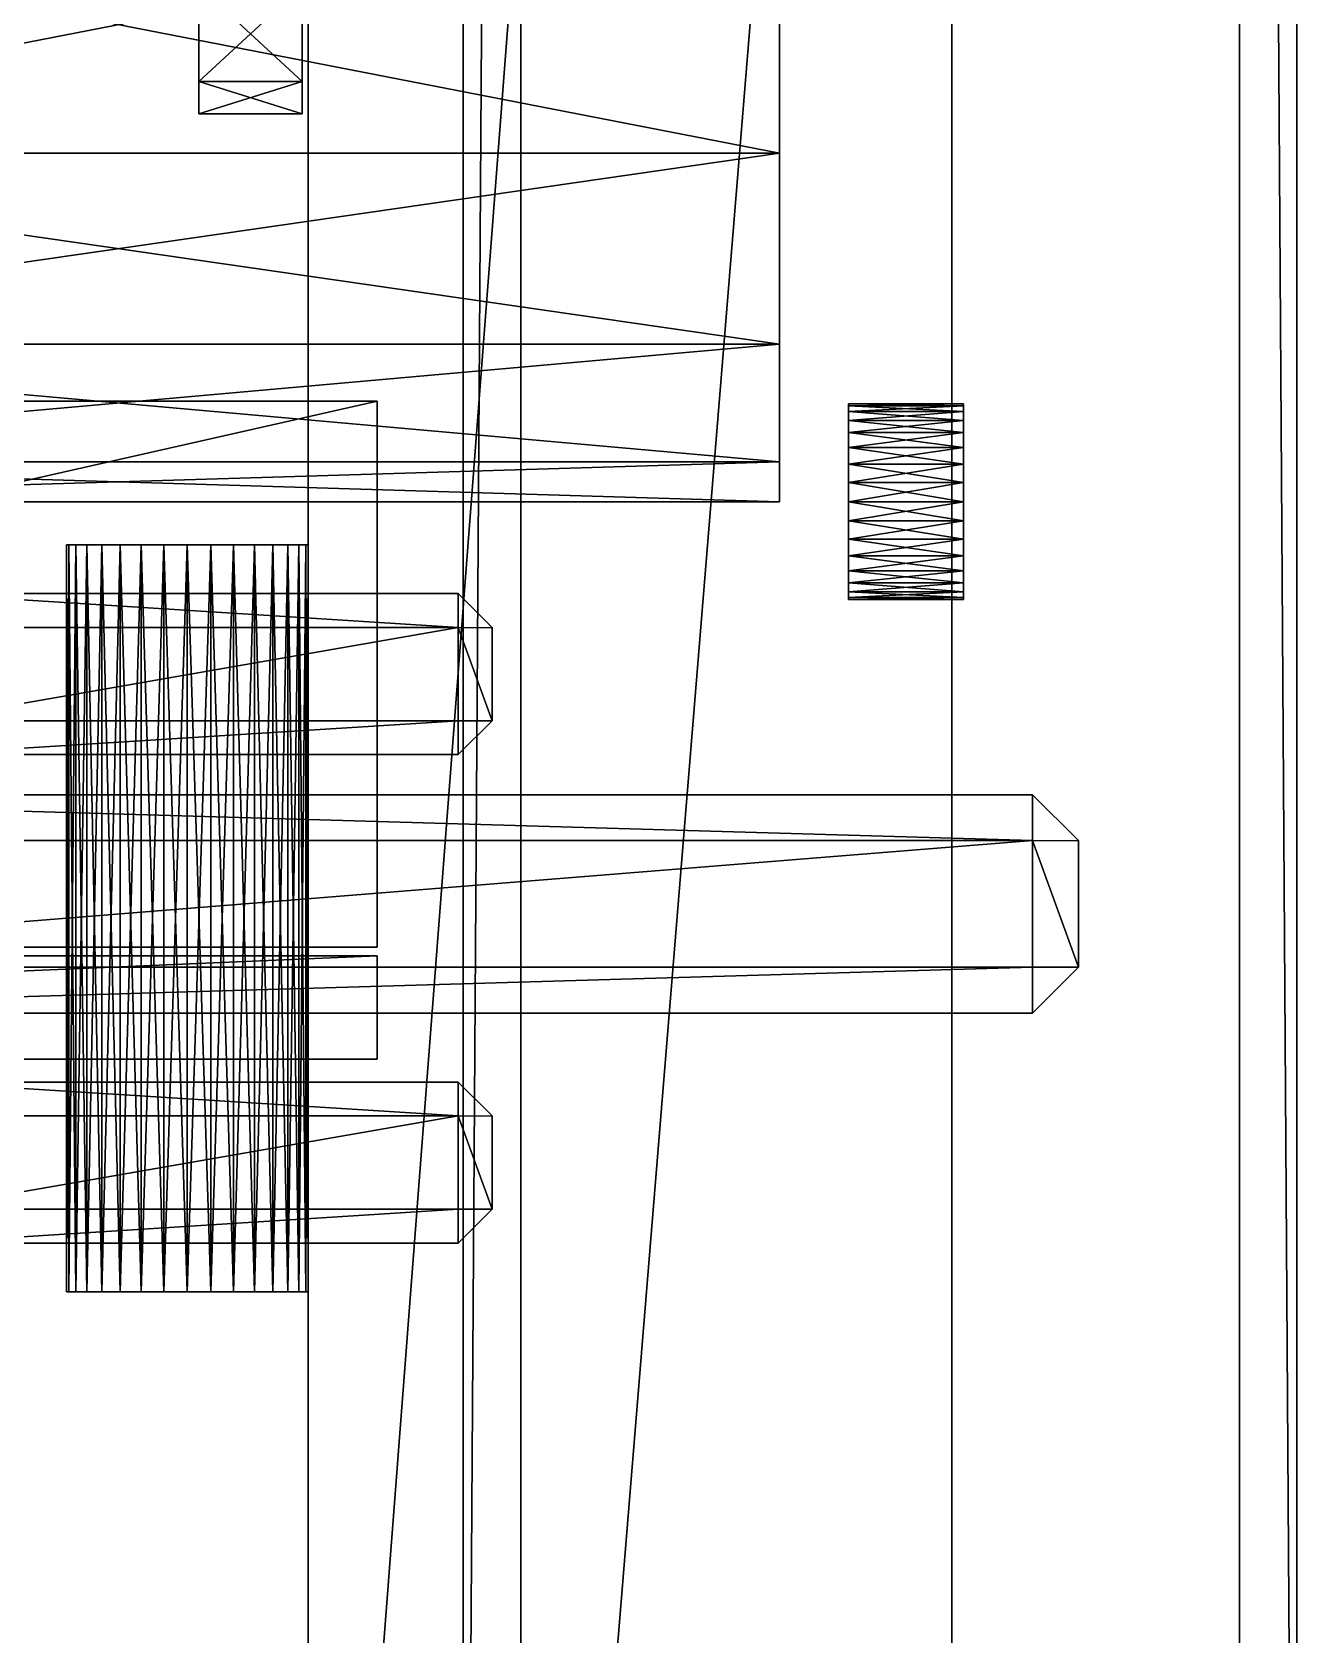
# Model space of a CAD drawing. Header units: millimetres. Extents: x -18 to 4450, y -985 to 970.
# Drawn here: x 3590 to 3810, y -557.2 to -278.3 of the extents above; entities that cross this region are included whole.
import ezdxf

# ---------------------------------------------------------------- set-up
doc = ezdxf.new("R2010")
doc.units = ezdxf.units.MM
for name, color, linetype in [('body__rear_bumper_face_bolt_2', 9, 'CONTINUOUS'), ('body__rear_spare_sidewall_highlight_ring', 8, 'CONTINUOUS'), ('body__rear_spare_tire', 250, 'CONTINUOUS'), ('chassis__left_rear_bumper_stay_inner_plate', 251, 'CONTINUOUS'), ('chassis__left_rear_frame_horn_side_web', 251, 'CONTINUOUS'), ('chassis__left_rear_frame_horn_top_plate', 251, 'CONTINUOUS'), ('chassis__left_rear_shackle_spring_hanger_inner_plate', 251, 'CONTINUOUS'), ('chassis__left_rear_shackle_spring_hanger_outer_plate', 251, 'CONTINUOUS'), ('chassis__left_rear_shackle_spring_pin', 9, 'CONTINUOUS'), ('chassis__rear_bumper', 250, 'CONTINUOUS'), ('chassis__rear_bumper_swept_main_face', 250, 'CONTINUOUS')]:
    doc.layers.add(name, color=color, linetype=linetype)

msp = doc.modelspace()

# ---------------------------------------------------------------- linework, layer by layer
at = {"layer": 'body__rear_bumper_face_bolt_2'}
for points in [[(3732.000113, -342.999995, 558.000028), (3752.000093, -342.999995, 558.000028), (3752.000093, -343.326658, 561.31655)], [(3732.000113, -342.999995, 558.000028), (3752.000093, -343.326658, 561.31655), (3732.000113, -343.326658, 561.31655)], [(3732.000113, -360.000014, 558.000028), (3732.000113, -343.326658, 561.31655), (3732.000113, -342.999995, 558.000028)], [(3732.000113, -343.326658, 554.683447), (3752.000093, -343.326658, 554.683447), (3752.000093, -342.999995, 558.000028)], [(3732.000113, -343.326658, 554.683447), (3752.000093, -342.999995, 558.000028), (3732.000113, -342.999995, 558.000028)], [(3732.000113, -360.000014, 558.000028), (3732.000113, -342.999995, 558.000028), (3732.000113, -343.326658, 554.683447)], [(3752.000093, -360.000014, 558.000028), (3752.000093, -342.999995, 558.000028), (3752.000093, -343.326658, 561.31655)], [(3752.000093, -360.000014, 558.000028), (3752.000093, -343.326658, 554.683447), (3752.000093, -342.999995, 558.000028)], [(3732.000113, -343.326658, 561.31655), (3752.000093, -343.326658, 561.31655), (3752.000093, -344.294041, 564.505637)], [(3732.000113, -343.326658, 561.31655), (3752.000093, -344.294041, 564.505637), (3732.000113, -344.294041, 564.505637)], [(3732.000113, -360.000014, 558.000028), (3732.000113, -344.294041, 564.505637), (3732.000113, -343.326658, 561.31655)], [(3732.000113, -344.294041, 551.49436), (3752.000093, -344.294041, 551.49436), (3752.000093, -343.326658, 554.683447)], [(3732.000113, -344.294041, 551.49436), (3752.000093, -343.326658, 554.683447), (3732.000113, -343.326658, 554.683447)], [(3732.000113, -360.000014, 558.000028), (3732.000113, -343.326658, 554.683447), (3732.000113, -344.294041, 551.49436)], [(3732.000113, -344.294041, 564.505637), (3752.000093, -344.294041, 564.505637), (3752.000093, -345.865011, 567.444682)], [(3732.000113, -344.294041, 564.505637), (3752.000093, -345.865011, 567.444682), (3732.000113, -345.865011, 567.444682)], [(3732.000113, -360.000014, 558.000028), (3732.000113, -345.865011, 567.444682), (3732.000113, -344.294041, 564.505637)], [(3732.000113, -345.865011, 548.555315), (3752.000093, -345.865011, 548.555315), (3752.000093, -344.294041, 551.49436)], [(3732.000113, -345.865011, 548.555315), (3752.000093, -344.294041, 551.49436), (3732.000113, -344.294041, 551.49436)], [(3732.000113, -360.000014, 558.000028), (3732.000113, -344.294041, 551.49436), (3732.000113, -345.865011, 548.555315)], [(3752.000093, -360.000014, 558.000028), (3752.000093, -343.326658, 561.31655), (3752.000093, -344.294041, 564.505637)], [(3752.000093, -360.000014, 558.000028), (3752.000093, -344.294041, 551.49436), (3752.000093, -343.326658, 554.683447)], [(3752.000093, -360.000014, 558.000028), (3752.000093, -344.294041, 564.505637), (3752.000093, -345.865011, 567.444682)], [(3752.000093, -360.000014, 558.000028), (3752.000093, -345.865011, 548.555315), (3752.000093, -344.294041, 551.49436)], [(3732.000113, -345.865011, 567.444682), (3752.000093, -345.865011, 567.444682), (3752.000093, -347.979188, 570.020795)], [(3732.000113, -345.865011, 567.444682), (3752.000093, -347.979188, 570.020795), (3732.000113, -347.979188, 570.020795)], [(3732.000113, -360.000014, 558.000028), (3732.000113, -347.979188, 570.020795), (3732.000113, -345.865011, 567.444682)], [(3732.000113, -347.979188, 545.979202), (3752.000093, -347.979188, 545.979202), (3752.000093, -345.865011, 548.555315)], [(3732.000113, -347.979188, 545.979202), (3752.000093, -345.865011, 548.555315), (3732.000113, -345.865011, 548.555315)], [(3732.000113, -360.000014, 558.000028), (3732.000113, -345.865011, 548.555315), (3732.000113, -347.979188, 545.979202)], [(3732.000113, -347.979188, 570.020795), (3752.000093, -347.979188, 570.020795), (3752.000093, -350.555301, 572.134972)], [(3732.000113, -347.979188, 570.020795), (3752.000093, -350.555301, 572.134972), (3732.000113, -350.555301, 572.134972)], [(3732.000113, -360.000014, 558.000028), (3732.000113, -350.555301, 572.134972), (3732.000113, -347.979188, 570.020795)], [(3732.000113, -350.555301, 543.865025), (3752.000093, -350.555301, 543.865025), (3752.000093, -347.979188, 545.979202)], [(3732.000113, -350.555301, 543.865025), (3752.000093, -347.979188, 545.979202), (3732.000113, -347.979188, 545.979202)], [(3732.000113, -360.000014, 558.000028), (3732.000113, -347.979188, 545.979202), (3732.000113, -350.555301, 543.865025)], [(3752.000093, -360.000014, 558.000028), (3752.000093, -345.865011, 567.444682), (3752.000093, -347.979188, 570.020795)], [(3752.000093, -360.000014, 558.000028), (3752.000093, -347.979188, 545.979202), (3752.000093, -345.865011, 548.555315)], [(3752.000093, -360.000014, 558.000028), (3752.000093, -347.979188, 570.020795), (3752.000093, -350.555301, 572.134972)], [(3752.000093, -360.000014, 558.000028), (3752.000093, -350.555301, 543.865025), (3752.000093, -347.979188, 545.979202)], [(3732.000113, -350.555301, 572.134972), (3752.000093, -350.555301, 572.134972), (3752.000093, -353.494376, 573.705971)], [(3732.000113, -350.555301, 572.134972), (3752.000093, -353.494376, 573.705971), (3732.000113, -353.494376, 573.705971)], [(3732.000113, -360.000014, 558.000028), (3732.000113, -353.494376, 573.705971), (3732.000113, -350.555301, 572.134972)], [(3732.000113, -353.494376, 542.294025), (3752.000093, -353.494376, 542.294025), (3752.000093, -350.555301, 543.865025)], [(3732.000113, -353.494376, 542.294025), (3752.000093, -350.555301, 543.865025), (3732.000113, -350.555301, 543.865025)], [(3732.000113, -360.000014, 558.000028), (3732.000113, -350.555301, 543.865025), (3732.000113, -353.494376, 542.294025)], [(3752.000093, -360.000014, 558.000028), (3752.000093, -350.555301, 572.134972), (3752.000093, -353.494376, 573.705971)], [(3752.000093, -360.000014, 558.000028), (3752.000093, -353.494376, 542.294025), (3752.000093, -350.555301, 543.865025)], [(3732.000113, -353.494376, 573.705971), (3752.000093, -353.494376, 573.705971), (3752.000093, -356.683463, 574.673355)], [(3732.000113, -353.494376, 573.705971), (3752.000093, -356.683463, 574.673355), (3732.000113, -356.683463, 574.673355)], [(3732.000113, -360.000014, 558.000028), (3732.000113, -356.683463, 574.673355), (3732.000113, -353.494376, 573.705971)], [(3732.000113, -356.683463, 541.326642), (3752.000093, -356.683463, 541.326642), (3752.000093, -353.494376, 542.294025)], [(3732.000113, -356.683463, 541.326642), (3752.000093, -353.494376, 542.294025), (3732.000113, -353.494376, 542.294025)], [(3732.000113, -360.000014, 558.000028), (3732.000113, -353.494376, 542.294025), (3732.000113, -356.683463, 541.326642)], [(3752.000093, -360.000014, 558.000028), (3752.000093, -353.494376, 573.705971), (3752.000093, -356.683463, 574.673355)], [(3752.000093, -360.000014, 558.000028), (3752.000093, -356.683463, 541.326642), (3752.000093, -353.494376, 542.294025)], [(3732.000113, -356.683463, 574.673355), (3752.000093, -356.683463, 574.673355), (3752.000093, -360.000014, 574.999988)], [(3732.000113, -356.683463, 574.673355), (3752.000093, -360.000014, 574.999988), (3732.000113, -360.000014, 574.999988)], [(3732.000113, -360.000014, 558.000028), (3732.000113, -360.000014, 574.999988), (3732.000113, -356.683463, 574.673355)], [(3732.000113, -360.000014, 541.000009), (3752.000093, -360.000014, 541.000009), (3752.000093, -356.683463, 541.326642)], [(3732.000113, -360.000014, 541.000009), (3752.000093, -356.683463, 541.326642), (3732.000113, -356.683463, 541.326642)], [(3732.000113, -360.000014, 558.000028), (3732.000113, -356.683463, 541.326642), (3732.000113, -360.000014, 541.000009)], [(3752.000093, -360.000014, 558.000028), (3752.000093, -356.683463, 574.673355), (3752.000093, -360.000014, 574.999988)], [(3752.000093, -360.000014, 558.000028), (3752.000093, -360.000014, 541.000009), (3752.000093, -356.683463, 541.326642)], [(3732.000113, -360.000014, 574.999988), (3752.000093, -360.000014, 574.999988), (3752.000093, -363.316536, 574.673355)], [(3732.000113, -360.000014, 574.999988), (3752.000093, -363.316536, 574.673355), (3732.000113, -363.316536, 574.673355)], [(3732.000113, -360.000014, 558.000028), (3732.000113, -363.316536, 574.673355), (3732.000113, -360.000014, 574.999988)], [(3732.000113, -360.000014, 558.000028), (3732.000113, -366.505623, 573.705971), (3732.000113, -363.316536, 574.673355)], [(3732.000113, -360.000014, 558.000028), (3732.000113, -369.444698, 572.134972), (3732.000113, -366.505623, 573.705971)], [(3732.000113, -360.000014, 558.000028), (3732.000113, -372.020811, 570.020795), (3732.000113, -369.444698, 572.134972)], [(3732.000113, -360.000014, 558.000028), (3732.000113, -374.134988, 567.444682), (3732.000113, -372.020811, 570.020795)], [(3732.000113, -360.000014, 558.000028), (3732.000113, -375.705957, 564.505637), (3732.000113, -374.134988, 567.444682)], [(3732.000113, -360.000014, 558.000028), (3732.000113, -376.673341, 561.31655), (3732.000113, -375.705957, 564.505637)], [(3732.000113, -360.000014, 558.000028), (3732.000113, -377.000004, 558.000028), (3732.000113, -376.673341, 561.31655)], [(3732.000113, -360.000014, 558.000028), (3732.000113, -376.673341, 554.683447), (3732.000113, -377.000004, 558.000028)], [(3732.000113, -360.000014, 558.000028), (3732.000113, -375.705957, 551.49436), (3732.000113, -376.673341, 554.683447)], [(3732.000113, -360.000014, 558.000028), (3732.000113, -374.134988, 548.555315), (3732.000113, -375.705957, 551.49436)], [(3732.000113, -360.000014, 558.000028), (3732.000113, -372.020811, 545.979202), (3732.000113, -374.134988, 548.555315)], [(3732.000113, -360.000014, 558.000028), (3732.000113, -369.444698, 543.865025), (3732.000113, -372.020811, 545.979202)], [(3732.000113, -360.000014, 558.000028), (3732.000113, -366.505623, 542.294025), (3732.000113, -369.444698, 543.865025)], [(3732.000113, -360.000014, 558.000028), (3732.000113, -363.316536, 541.326642), (3732.000113, -366.505623, 542.294025)], [(3732.000113, -363.316536, 541.326642), (3752.000093, -363.316536, 541.326642), (3752.000093, -360.000014, 541.000009)], [(3732.000113, -363.316536, 541.326642), (3752.000093, -360.000014, 541.000009), (3732.000113, -360.000014, 541.000009)], [(3732.000113, -360.000014, 558.000028), (3732.000113, -360.000014, 541.000009), (3732.000113, -363.316536, 541.326642)], [(3752.000093, -360.000014, 558.000028), (3752.000093, -360.000014, 574.999988), (3752.000093, -363.316536, 574.673355)], [(3752.000093, -360.000014, 558.000028), (3752.000093, -363.316536, 574.673355), (3752.000093, -366.505623, 573.705971)], [(3752.000093, -360.000014, 558.000028), (3752.000093, -366.505623, 573.705971), (3752.000093, -369.444698, 572.134972)], [(3752.000093, -360.000014, 558.000028), (3752.000093, -369.444698, 572.134972), (3752.000093, -372.020811, 570.020795)], [(3752.000093, -360.000014, 558.000028), (3752.000093, -372.020811, 570.020795), (3752.000093, -374.134988, 567.444682)], [(3752.000093, -360.000014, 558.000028), (3752.000093, -374.134988, 567.444682), (3752.000093, -375.705957, 564.505637)], [(3752.000093, -360.000014, 558.000028), (3752.000093, -375.705957, 564.505637), (3752.000093, -376.673341, 561.31655)], [(3752.000093, -360.000014, 558.000028), (3752.000093, -376.673341, 561.31655), (3752.000093, -377.000004, 558.000028)], [(3752.000093, -360.000014, 558.000028), (3752.000093, -377.000004, 558.000028), (3752.000093, -376.673341, 554.683447)], [(3752.000093, -360.000014, 558.000028), (3752.000093, -376.673341, 554.683447), (3752.000093, -375.705957, 551.49436)], [(3752.000093, -360.000014, 558.000028), (3752.000093, -375.705957, 551.49436), (3752.000093, -374.134988, 548.555315)], [(3752.000093, -360.000014, 558.000028), (3752.000093, -374.134988, 548.555315), (3752.000093, -372.020811, 545.979202)], [(3752.000093, -360.000014, 558.000028), (3752.000093, -372.020811, 545.979202), (3752.000093, -369.444698, 543.865025)], [(3752.000093, -360.000014, 558.000028), (3752.000093, -369.444698, 543.865025), (3752.000093, -366.505623, 542.294025)], [(3752.000093, -360.000014, 558.000028), (3752.000093, -366.505623, 542.294025), (3752.000093, -363.316536, 541.326642)], [(3752.000093, -360.000014, 558.000028), (3752.000093, -363.316536, 541.326642), (3752.000093, -360.000014, 541.000009)], [(3732.000113, -363.316536, 574.673355), (3752.000093, -363.316536, 574.673355), (3752.000093, -366.505623, 573.705971)], [(3732.000113, -363.316536, 574.673355), (3752.000093, -366.505623, 573.705971), (3732.000113, -366.505623, 573.705971)], [(3732.000113, -366.505623, 542.294025), (3752.000093, -366.505623, 542.294025), (3752.000093, -363.316536, 541.326642)], [(3732.000113, -366.505623, 542.294025), (3752.000093, -363.316536, 541.326642), (3732.000113, -363.316536, 541.326642)], [(3732.000113, -366.505623, 573.705971), (3752.000093, -366.505623, 573.705971), (3752.000093, -369.444698, 572.134972)], [(3732.000113, -366.505623, 573.705971), (3752.000093, -369.444698, 572.134972), (3732.000113, -369.444698, 572.134972)], [(3732.000113, -369.444698, 543.865025), (3752.000093, -369.444698, 543.865025), (3752.000093, -366.505623, 542.294025)], [(3732.000113, -369.444698, 543.865025), (3752.000093, -366.505623, 542.294025), (3732.000113, -366.505623, 542.294025)], [(3732.000113, -369.444698, 572.134972), (3752.000093, -369.444698, 572.134972), (3752.000093, -372.020811, 570.020795)], [(3732.000113, -369.444698, 572.134972), (3752.000093, -372.020811, 570.020795), (3732.000113, -372.020811, 570.020795)], [(3732.000113, -372.020811, 545.979202), (3752.000093, -372.020811, 545.979202), (3752.000093, -369.444698, 543.865025)], [(3732.000113, -372.020811, 545.979202), (3752.000093, -369.444698, 543.865025), (3732.000113, -369.444698, 543.865025)], [(3732.000113, -372.020811, 570.020795), (3752.000093, -372.020811, 570.020795), (3752.000093, -374.134988, 567.444682)], [(3732.000113, -372.020811, 570.020795), (3752.000093, -374.134988, 567.444682), (3732.000113, -374.134988, 567.444682)], [(3732.000113, -374.134988, 548.555315), (3752.000093, -374.134988, 548.555315), (3752.000093, -372.020811, 545.979202)], [(3732.000113, -374.134988, 548.555315), (3752.000093, -372.020811, 545.979202), (3732.000113, -372.020811, 545.979202)], [(3732.000113, -374.134988, 567.444682), (3752.000093, -374.134988, 567.444682), (3752.000093, -375.705957, 564.505637)], [(3732.000113, -374.134988, 567.444682), (3752.000093, -375.705957, 564.505637), (3732.000113, -375.705957, 564.505637)], [(3732.000113, -375.705957, 551.49436), (3752.000093, -375.705957, 551.49436), (3752.000093, -374.134988, 548.555315)], [(3732.000113, -375.705957, 551.49436), (3752.000093, -374.134988, 548.555315), (3732.000113, -374.134988, 548.555315)], [(3732.000113, -375.705957, 564.505637), (3752.000093, -375.705957, 564.505637), (3752.000093, -376.673341, 561.31655)], [(3732.000113, -375.705957, 564.505637), (3752.000093, -376.673341, 561.31655), (3732.000113, -376.673341, 561.31655)], [(3732.000113, -376.673341, 554.683447), (3752.000093, -376.673341, 554.683447), (3752.000093, -375.705957, 551.49436)], [(3732.000113, -376.673341, 554.683447), (3752.000093, -375.705957, 551.49436), (3732.000113, -375.705957, 551.49436)], [(3732.000113, -376.673341, 561.31655), (3752.000093, -376.673341, 561.31655), (3752.000093, -377.000004, 558.000028)], [(3732.000113, -376.673341, 561.31655), (3752.000093, -377.000004, 558.000028), (3732.000113, -377.000004, 558.000028)], [(3732.000113, -377.000004, 558.000028), (3752.000093, -377.000004, 558.000028), (3752.000093, -376.673341, 554.683447)], [(3732.000113, -377.000004, 558.000028), (3752.000093, -376.673341, 554.683447), (3732.000113, -376.673341, 554.683447)]]:
    msp.add_3dface(points, dxfattribs=at)
at = {"layer": 'body__rear_spare_sidewall_highlight_ring'}
for points in [[(3618.999958, 0, 1019.999981), (3618.999958, -286.879689, 1077.063918), (3618.999958, -270.234764, 1131.934881)], [(3618.999958, 0, 1019.999981), (3618.999958, -292.499989, 1019.999981), (3618.999958, -286.879689, 1077.063918)], [(3618.999958, 0, 1019.999981), (3618.999958, -286.879689, 962.936103), (3618.999958, -292.499989, 1019.999981)], [(3618.999958, 0, 1019.999981), (3618.999958, -270.234764, 908.065081), (3618.999958, -286.879689, 962.936103)], [(3637.000084, 0, 1019.999981), (3637.000084, -270.234764, 1131.934881), (3637.000084, -286.879689, 1077.063918)], [(3637.000084, 0, 1019.999981), (3637.000084, -286.879689, 1077.063918), (3637.000084, -292.499989, 1019.999981)], [(3637.000084, 0, 1019.999981), (3637.000084, -292.499989, 1019.999981), (3637.000084, -286.879689, 962.936103)], [(3637.000084, 0, 1019.999981), (3637.000084, -286.879689, 962.936103), (3637.000084, -270.234764, 908.065081)], [(3618.999958, -270.234764, 1131.934881), (3637.000084, -270.234764, 1131.934881), (3637.000084, -286.879689, 1077.063918)], [(3618.999958, -270.234764, 1131.934881), (3637.000084, -286.879689, 1077.063918), (3618.999958, -286.879689, 1077.063918)], [(3618.999958, -286.879689, 962.936103), (3637.000084, -286.879689, 962.936103), (3637.000084, -270.234764, 908.065081)], [(3618.999958, -286.879689, 962.936103), (3637.000084, -270.234764, 908.065081), (3618.999958, -270.234764, 908.065081)], [(3618.999958, -286.879689, 1077.063918), (3637.000084, -286.879689, 1077.063918), (3637.000084, -292.499989, 1019.999981)], [(3618.999958, -286.879689, 1077.063918), (3637.000084, -292.499989, 1019.999981), (3618.999958, -292.499989, 1019.999981)], [(3618.999958, -292.499989, 1019.999981), (3637.000084, -292.499989, 1019.999981), (3637.000084, -286.879689, 962.936103)], [(3618.999958, -292.499989, 1019.999981), (3637.000084, -286.879689, 962.936103), (3618.999958, -286.879689, 962.936103)]]:
    msp.add_3dface(points, dxfattribs=at)
at = {"layer": 'body__rear_spare_tire'}
for points in [[(3720.000029, 0, 1019.999981), (3720.000029, -254.558444, 1274.558425), (3720.000029, -299.329072, 1220.005274)], [(3720.000029, 0, 1019.999981), (3720.000029, -299.329072, 1220.005274), (3720.000029, -332.59663, 1157.765985)], [(3720.000029, 0, 1019.999981), (3720.000029, -332.59663, 1157.765985), (3720.000029, -353.082687, 1090.232491)], [(3720.000029, 0, 1019.999981), (3720.000029, -353.082687, 1090.232491), (3720.000029, -360.000014, 1019.999981)], [(3720.000029, 0, 1019.999981), (3720.000029, -360.000014, 1019.999981), (3720.000029, -353.082687, 949.76747)], [(3720.000029, 0, 1019.999981), (3720.000029, -353.082687, 949.76747), (3720.000029, -332.59663, 882.233977)], [(3720.000029, 0, 1019.999981), (3720.000029, -332.59663, 882.233977), (3720.000029, -299.329072, 819.994688)], [(3720.000029, 0, 1019.999981), (3720.000029, -299.329072, 819.994688), (3720.000029, -254.558444, 765.441537)], [(3490.00001, -254.558444, 1274.558425), (3720.000029, -254.558444, 1274.558425), (3720.000029, -299.329072, 1220.005274)], [(3490.00001, -254.558444, 1274.558425), (3720.000029, -299.329072, 1220.005274), (3490.00001, -299.329072, 1220.005274)], [(3490.00001, -299.329072, 819.994688), (3720.000029, -299.329072, 819.994688), (3720.000029, -254.558444, 765.441537)], [(3490.00001, -299.329072, 819.994688), (3720.000029, -254.558444, 765.441537), (3490.00001, -254.558444, 765.441537)], [(3490.00001, -299.329072, 1220.005274), (3720.000029, -299.329072, 1220.005274), (3720.000029, -332.59663, 1157.765985)], [(3490.00001, -299.329072, 1220.005274), (3720.000029, -332.59663, 1157.765985), (3490.00001, -332.59663, 1157.765985)], [(3490.00001, -332.59663, 882.233977), (3720.000029, -332.59663, 882.233977), (3720.000029, -299.329072, 819.994688)], [(3490.00001, -332.59663, 882.233977), (3720.000029, -299.329072, 819.994688), (3490.00001, -299.329072, 819.994688)], [(3490.00001, -332.59663, 1157.765985), (3720.000029, -332.59663, 1157.765985), (3720.000029, -353.082687, 1090.232491)], [(3490.00001, -332.59663, 1157.765985), (3720.000029, -353.082687, 1090.232491), (3490.00001, -353.082687, 1090.232491)], [(3490.00001, -353.082687, 949.76747), (3720.000029, -353.082687, 949.76747), (3720.000029, -332.59663, 882.233977)], [(3490.00001, -353.082687, 949.76747), (3720.000029, -332.59663, 882.233977), (3490.00001, -332.59663, 882.233977)], [(3490.00001, -353.082687, 1090.232491), (3720.000029, -353.082687, 1090.232491), (3720.000029, -360.000014, 1019.999981)], [(3490.00001, -353.082687, 1090.232491), (3720.000029, -360.000014, 1019.999981), (3490.00001, -360.000014, 1019.999981)], [(3490.00001, -360.000014, 1019.999981), (3720.000029, -360.000014, 1019.999981), (3720.000029, -353.082687, 949.76747)], [(3490.00001, -360.000014, 1019.999981), (3720.000029, -353.082687, 949.76747), (3490.00001, -353.082687, 949.76747)]]:
    msp.add_3dface(points, dxfattribs=at)
at = {"layer": 'chassis__left_rear_bumper_stay_inner_plate'}
for points in [[(3489.979982, -411.000013, 495.979995), (3489.979982, -411.000013, 552.020013), (3764.019966, -411.000013, 552.020013)], [(3489.979982, -411.000013, 495.979995), (3764.019966, -411.000013, 552.020013), (3764.019966, -411.000013, 495.979995)], [(3489.979982, -411.000013, 495.979995), (3489.979982, -418.980002, 488.000005), (3764.019966, -418.980002, 488.000005)], [(3489.979982, -411.000013, 495.979995), (3764.019966, -418.980002, 488.000005), (3764.019966, -411.000013, 495.979995)], [(3489.979982, -411.000013, 552.020013), (3489.979982, -418.980002, 560.000002), (3764.019966, -418.980002, 560.000002)], [(3489.979982, -411.000013, 552.020013), (3764.019966, -418.980002, 560.000002), (3764.019966, -411.000013, 552.020013)], [(3772.000074, -418.980002, 495.979995), (3764.019966, -411.000013, 495.979995), (3764.019966, -411.000013, 552.020013)], [(3772.000074, -418.980002, 495.979995), (3764.019966, -411.000013, 552.020013), (3772.000074, -418.980002, 552.020013)], [(3772.000074, -418.980002, 495.979995), (3764.019966, -411.000013, 495.979995), (3764.019966, -418.980002, 488.000005)], [(3772.000074, -418.980002, 552.020013), (3764.019966, -411.000013, 552.020013), (3764.019966, -418.980002, 560.000002)], [(3489.979982, -441.020012, 560.000002), (3764.019966, -441.020012, 560.000002), (3764.019966, -418.980002, 560.000002)], [(3489.979982, -441.020012, 560.000002), (3764.019966, -418.980002, 560.000002), (3489.979982, -418.980002, 560.000002)], [(3489.979982, -441.020012, 488.000005), (3489.979982, -418.980002, 488.000005), (3764.019966, -418.980002, 488.000005)], [(3489.979982, -441.020012, 488.000005), (3764.019966, -418.980002, 488.000005), (3764.019966, -441.020012, 488.000005)], [(3772.000074, -441.020012, 495.979995), (3764.019966, -441.020012, 488.000005), (3764.019966, -418.980002, 488.000005)], [(3772.000074, -441.020012, 495.979995), (3764.019966, -418.980002, 488.000005), (3772.000074, -418.980002, 495.979995)], [(3772.000074, -441.020012, 552.020013), (3764.019966, -441.020012, 560.000002), (3764.019966, -418.980002, 560.000002)], [(3772.000074, -441.020012, 552.020013), (3764.019966, -418.980002, 560.000002), (3772.000074, -418.980002, 552.020013)], [(3772.000074, -441.020012, 495.979995), (3772.000074, -418.980002, 495.979995), (3772.000074, -418.980002, 552.020013)], [(3772.000074, -441.020012, 495.979995), (3772.000074, -418.980002, 552.020013), (3772.000074, -441.020012, 552.020013)], [(3489.979982, -449.000001, 495.979995), (3489.979982, -441.020012, 488.000005), (3764.019966, -441.020012, 488.000005)], [(3489.979982, -449.000001, 495.979995), (3764.019966, -441.020012, 488.000005), (3764.019966, -449.000001, 495.979995)], [(3489.979982, -449.000001, 552.020013), (3489.979982, -441.020012, 560.000002), (3764.019966, -441.020012, 560.000002)], [(3489.979982, -449.000001, 552.020013), (3764.019966, -441.020012, 560.000002), (3764.019966, -449.000001, 552.020013)], [(3772.000074, -441.020012, 495.979995), (3764.019966, -449.000001, 495.979995), (3764.019966, -449.000001, 552.020013)], [(3772.000074, -441.020012, 495.979995), (3764.019966, -449.000001, 552.020013), (3772.000074, -441.020012, 552.020013)], [(3772.000074, -441.020012, 495.979995), (3764.019966, -449.000001, 495.979995), (3764.019966, -441.020012, 488.000005)], [(3772.000074, -441.020012, 552.020013), (3764.019966, -449.000001, 552.020013), (3764.019966, -441.020012, 560.000002)], [(3489.979982, -449.000001, 495.979995), (3764.019966, -449.000001, 495.979995), (3764.019966, -449.000001, 552.020013)], [(3489.979982, -449.000001, 495.979995), (3764.019966, -449.000001, 552.020013), (3489.979982, -449.000001, 552.020013)]]:
    msp.add_3dface(points, dxfattribs=at)
at = {"layer": 'chassis__left_rear_frame_horn_side_web'}
for points in [[(3230.000019, -439.00001, 439.999998), (3230.000019, -439.00001, 584.999979), (3650.000095, -439.00001, 584.999979)], [(3230.000019, -439.00001, 439.999998), (3650.000095, -439.00001, 584.999979), (3650.000095, -439.00001, 439.999998)], [(3230.000019, -456.999987, 584.999979), (3650.000095, -456.999987, 584.999979), (3650.000095, -439.00001, 584.999979)], [(3230.000019, -456.999987, 584.999979), (3650.000095, -439.00001, 584.999979), (3230.000019, -439.00001, 584.999979)], [(3230.000019, -456.999987, 439.999998), (3230.000019, -439.00001, 439.999998), (3650.000095, -439.00001, 439.999998)], [(3230.000019, -456.999987, 439.999998), (3650.000095, -439.00001, 439.999998), (3650.000095, -456.999987, 439.999998)], [(3650.000095, -456.999987, 439.999998), (3650.000095, -439.00001, 439.999998), (3650.000095, -439.00001, 584.999979)], [(3650.000095, -456.999987, 439.999998), (3650.000095, -439.00001, 584.999979), (3650.000095, -456.999987, 584.999979)], [(3230.000019, -456.999987, 439.999998), (3650.000095, -456.999987, 439.999998), (3650.000095, -456.999987, 584.999979)], [(3230.000019, -456.999987, 439.999998), (3650.000095, -456.999987, 584.999979), (3230.000019, -456.999987, 584.999979)]]:
    msp.add_3dface(points, dxfattribs=at)
at = {"layer": 'chassis__left_rear_frame_horn_top_plate'}
for points in [[(3230.000019, -342.500001, 555.000007), (3230.000019, -342.500001, 578.999996), (3650.000095, -342.500001, 578.999996)], [(3230.000019, -342.500001, 555.000007), (3650.000095, -342.500001, 578.999996), (3650.000095, -342.500001, 555.000007)], [(3230.000019, -437.5, 578.999996), (3650.000095, -437.5, 578.999996), (3650.000095, -342.500001, 578.999996)], [(3230.000019, -437.5, 578.999996), (3650.000095, -342.500001, 578.999996), (3230.000019, -342.500001, 578.999996)], [(3230.000019, -437.5, 555.000007), (3230.000019, -342.500001, 555.000007), (3650.000095, -342.500001, 555.000007)], [(3230.000019, -437.5, 555.000007), (3650.000095, -342.500001, 555.000007), (3650.000095, -437.5, 555.000007)], [(3650.000095, -437.5, 555.000007), (3650.000095, -342.500001, 555.000007), (3650.000095, -342.500001, 578.999996)], [(3650.000095, -437.5, 555.000007), (3650.000095, -342.500001, 578.999996), (3650.000095, -437.5, 578.999996)], [(3230.000019, -437.5, 555.000007), (3650.000095, -437.5, 555.000007), (3650.000095, -437.5, 578.999996)], [(3230.000019, -437.5, 555.000007), (3650.000095, -437.5, 578.999996), (3230.000019, -437.5, 578.999996)]]:
    msp.add_3dface(points, dxfattribs=at)
at = {"layer": 'chassis__left_rear_shackle_spring_hanger_inner_plate'}
for points in [[(3570.879936, -375.999987, 365.880013), (3570.879936, -375.999987, 534.120023), (3664.119959, -375.999987, 534.120023)], [(3570.879936, -375.999987, 365.880013), (3664.119959, -375.999987, 534.120023), (3664.119959, -375.999987, 365.880013)], [(3570.879936, -375.999987, 365.880013), (3570.879936, -381.879985, 360.000014), (3664.119959, -381.879985, 360.000014)], [(3570.879936, -375.999987, 365.880013), (3664.119959, -381.879985, 360.000014), (3664.119959, -375.999987, 365.880013)], [(3570.879936, -375.999987, 534.120023), (3570.879936, -381.879985, 540.000021), (3664.119959, -381.879985, 540.000021)], [(3570.879936, -375.999987, 534.120023), (3664.119959, -381.879985, 540.000021), (3664.119959, -375.999987, 534.120023)], [(3670.000076, -381.879985, 365.880013), (3664.119959, -375.999987, 365.880013), (3664.119959, -375.999987, 534.120023)], [(3670.000076, -381.879985, 365.880013), (3664.119959, -375.999987, 534.120023), (3670.000076, -381.879985, 534.120023)], [(3670.000076, -381.879985, 365.880013), (3664.119959, -375.999987, 365.880013), (3664.119959, -381.879985, 360.000014)], [(3670.000076, -381.879985, 534.120023), (3664.119959, -375.999987, 534.120023), (3664.119959, -381.879985, 540.000021)], [(3570.879936, -398.119986, 540.000021), (3664.119959, -398.119986, 540.000021), (3664.119959, -381.879985, 540.000021)], [(3570.879936, -398.119986, 540.000021), (3664.119959, -381.879985, 540.000021), (3570.879936, -381.879985, 540.000021)], [(3570.879936, -398.119986, 360.000014), (3570.879936, -381.879985, 360.000014), (3664.119959, -381.879985, 360.000014)], [(3570.879936, -398.119986, 360.000014), (3664.119959, -381.879985, 360.000014), (3664.119959, -398.119986, 360.000014)], [(3670.000076, -398.119986, 365.880013), (3664.119959, -398.119986, 360.000014), (3664.119959, -381.879985, 360.000014)], [(3670.000076, -398.119986, 365.880013), (3664.119959, -381.879985, 360.000014), (3670.000076, -381.879985, 365.880013)], [(3670.000076, -398.119986, 534.120023), (3664.119959, -398.119986, 540.000021), (3664.119959, -381.879985, 540.000021)], [(3670.000076, -398.119986, 534.120023), (3664.119959, -381.879985, 540.000021), (3670.000076, -381.879985, 534.120023)], [(3670.000076, -398.119986, 365.880013), (3670.000076, -381.879985, 365.880013), (3670.000076, -381.879985, 534.120023)], [(3670.000076, -398.119986, 365.880013), (3670.000076, -381.879985, 534.120023), (3670.000076, -398.119986, 534.120023)], [(3570.879936, -404.000014, 365.880013), (3570.879936, -398.119986, 360.000014), (3664.119959, -398.119986, 360.000014)], [(3570.879936, -404.000014, 365.880013), (3664.119959, -398.119986, 360.000014), (3664.119959, -404.000014, 365.880013)], [(3570.879936, -404.000014, 534.120023), (3570.879936, -398.119986, 540.000021), (3664.119959, -398.119986, 540.000021)], [(3570.879936, -404.000014, 534.120023), (3664.119959, -398.119986, 540.000021), (3664.119959, -404.000014, 534.120023)], [(3670.000076, -398.119986, 365.880013), (3664.119959, -404.000014, 365.880013), (3664.119959, -404.000014, 534.120023)], [(3670.000076, -398.119986, 365.880013), (3664.119959, -404.000014, 534.120023), (3670.000076, -398.119986, 534.120023)], [(3670.000076, -398.119986, 365.880013), (3664.119959, -404.000014, 365.880013), (3664.119959, -398.119986, 360.000014)], [(3670.000076, -398.119986, 534.120023), (3664.119959, -404.000014, 534.120023), (3664.119959, -398.119986, 540.000021)], [(3570.879936, -404.000014, 365.880013), (3664.119959, -404.000014, 365.880013), (3664.119959, -404.000014, 534.120023)], [(3570.879936, -404.000014, 365.880013), (3664.119959, -404.000014, 534.120023), (3570.879936, -404.000014, 534.120023)]]:
    msp.add_3dface(points, dxfattribs=at)
at = {"layer": 'chassis__left_rear_shackle_spring_hanger_outer_plate'}
for points in [[(3570.879936, -460.999995, 365.880013), (3570.879936, -460.999995, 534.120023), (3664.119959, -460.999995, 534.120023)], [(3570.879936, -460.999995, 365.880013), (3664.119959, -460.999995, 534.120023), (3664.119959, -460.999995, 365.880013)], [(3570.879936, -460.999995, 365.880013), (3570.879936, -466.879994, 360.000014), (3664.119959, -466.879994, 360.000014)], [(3570.879936, -460.999995, 365.880013), (3664.119959, -466.879994, 360.000014), (3664.119959, -460.999995, 365.880013)], [(3570.879936, -460.999995, 534.120023), (3570.879936, -466.879994, 540.000021), (3664.119959, -466.879994, 540.000021)], [(3570.879936, -460.999995, 534.120023), (3664.119959, -466.879994, 540.000021), (3664.119959, -460.999995, 534.120023)], [(3670.000076, -466.879994, 365.880013), (3664.119959, -460.999995, 365.880013), (3664.119959, -460.999995, 534.120023)], [(3670.000076, -466.879994, 365.880013), (3664.119959, -460.999995, 534.120023), (3670.000076, -466.879994, 534.120023)], [(3670.000076, -466.879994, 365.880013), (3664.119959, -460.999995, 365.880013), (3664.119959, -466.879994, 360.000014)], [(3670.000076, -466.879994, 534.120023), (3664.119959, -460.999995, 534.120023), (3664.119959, -466.879994, 540.000021)], [(3570.879936, -483.119994, 540.000021), (3664.119959, -483.119994, 540.000021), (3664.119959, -466.879994, 540.000021)], [(3570.879936, -483.119994, 540.000021), (3664.119959, -466.879994, 540.000021), (3570.879936, -466.879994, 540.000021)], [(3570.879936, -483.119994, 360.000014), (3570.879936, -466.879994, 360.000014), (3664.119959, -466.879994, 360.000014)], [(3570.879936, -483.119994, 360.000014), (3664.119959, -466.879994, 360.000014), (3664.119959, -483.119994, 360.000014)], [(3670.000076, -483.119994, 365.880013), (3664.119959, -483.119994, 360.000014), (3664.119959, -466.879994, 360.000014)], [(3670.000076, -483.119994, 365.880013), (3664.119959, -466.879994, 360.000014), (3670.000076, -466.879994, 365.880013)], [(3670.000076, -483.119994, 534.120023), (3664.119959, -483.119994, 540.000021), (3664.119959, -466.879994, 540.000021)], [(3670.000076, -483.119994, 534.120023), (3664.119959, -466.879994, 540.000021), (3670.000076, -466.879994, 534.120023)], [(3670.000076, -483.119994, 365.880013), (3670.000076, -466.879994, 365.880013), (3670.000076, -466.879994, 534.120023)], [(3670.000076, -483.119994, 365.880013), (3670.000076, -466.879994, 534.120023), (3670.000076, -483.119994, 534.120023)], [(3570.879936, -488.999993, 365.880013), (3570.879936, -483.119994, 360.000014), (3664.119959, -483.119994, 360.000014)], [(3570.879936, -488.999993, 365.880013), (3664.119959, -483.119994, 360.000014), (3664.119959, -488.999993, 365.880013)], [(3570.879936, -488.999993, 534.120023), (3570.879936, -483.119994, 540.000021), (3664.119959, -483.119994, 540.000021)], [(3570.879936, -488.999993, 534.120023), (3664.119959, -483.119994, 540.000021), (3664.119959, -488.999993, 534.120023)], [(3670.000076, -483.119994, 365.880013), (3664.119959, -488.999993, 365.880013), (3664.119959, -488.999993, 534.120023)], [(3670.000076, -483.119994, 365.880013), (3664.119959, -488.999993, 534.120023), (3670.000076, -483.119994, 534.120023)], [(3670.000076, -483.119994, 365.880013), (3664.119959, -488.999993, 365.880013), (3664.119959, -483.119994, 360.000014)], [(3670.000076, -483.119994, 534.120023), (3664.119959, -488.999993, 534.120023), (3664.119959, -483.119994, 540.000021)], [(3570.879936, -488.999993, 365.880013), (3664.119959, -488.999993, 365.880013), (3664.119959, -488.999993, 534.120023)], [(3570.879936, -488.999993, 365.880013), (3664.119959, -488.999993, 534.120023), (3570.879936, -488.999993, 534.120023)]]:
    msp.add_3dface(points, dxfattribs=at)
at = {"layer": 'chassis__left_rear_shackle_spring_pin'}
for points in [[(3596.403599, -497.500002, 434.096903), (3596.403599, -367.500007, 434.096903), (3595.999956, -367.500007, 430.000007)], [(3596.403599, -497.500002, 434.096903), (3595.999956, -367.500007, 430.000007), (3595.999956, -497.500002, 430.000007)], [(3617.000103, -367.500007, 430.000007), (3596.403599, -367.500007, 434.096903), (3595.999956, -367.500007, 430.000007)], [(3595.999956, -497.500002, 430.000007), (3595.999956, -367.500007, 430.000007), (3596.403599, -367.500007, 425.903112)], [(3595.999956, -497.500002, 430.000007), (3596.403599, -367.500007, 425.903112), (3596.403599, -497.500002, 425.903112)], [(3617.000103, -367.500007, 430.000007), (3595.999956, -367.500007, 430.000007), (3596.403599, -367.500007, 425.903112)], [(3597.598553, -497.500002, 438.036352), (3597.598553, -367.500007, 438.036352), (3596.403599, -367.500007, 434.096903)], [(3597.598553, -497.500002, 438.036352), (3596.403599, -367.500007, 434.096903), (3596.403599, -497.500002, 434.096903)], [(3617.000103, -367.500007, 430.000007), (3597.598553, -367.500007, 438.036352), (3596.403599, -367.500007, 434.096903)], [(3596.403599, -497.500002, 425.903112), (3596.403599, -367.500007, 425.903112), (3597.598553, -367.500007, 421.963662)], [(3596.403599, -497.500002, 425.903112), (3597.598553, -367.500007, 421.963662), (3597.598553, -497.500002, 421.963662)], [(3617.000103, -367.500007, 430.000007), (3596.403599, -367.500007, 425.903112), (3597.598553, -367.500007, 421.963662)], [(3599.539042, -497.500002, 441.666961), (3599.539042, -367.500007, 441.666961), (3597.598553, -367.500007, 438.036352)], [(3599.539042, -497.500002, 441.666961), (3597.598553, -367.500007, 438.036352), (3597.598553, -497.500002, 438.036352)], [(3617.000103, -367.500007, 430.000007), (3599.539042, -367.500007, 441.666961), (3597.598553, -367.500007, 438.036352)], [(3597.598553, -497.500002, 421.963662), (3597.598553, -367.500007, 421.963662), (3599.539042, -367.500007, 418.333024)], [(3597.598553, -497.500002, 421.963662), (3599.539042, -367.500007, 418.333024), (3599.539042, -497.500002, 418.333024)], [(3617.000103, -367.500007, 430.000007), (3597.598553, -367.500007, 421.963662), (3599.539042, -367.500007, 418.333024)], [(3602.150679, -497.500002, 444.849253), (3602.150679, -367.500007, 444.849253), (3599.539042, -367.500007, 441.666961)], [(3602.150679, -497.500002, 444.849253), (3599.539042, -367.500007, 441.666961), (3599.539042, -497.500002, 441.666961)], [(3617.000103, -367.500007, 430.000007), (3602.150679, -367.500007, 444.849253), (3599.539042, -367.500007, 441.666961)], [(3599.539042, -497.500002, 418.333024), (3599.539042, -367.500007, 418.333024), (3602.150679, -367.500007, 415.150762)], [(3599.539042, -497.500002, 418.333024), (3602.150679, -367.500007, 415.150762), (3602.150679, -497.500002, 415.150762)], [(3617.000103, -367.500007, 430.000007), (3599.539042, -367.500007, 418.333024), (3602.150679, -367.500007, 415.150762)], [(3605.33309, -497.500002, 447.46086), (3605.33309, -367.500007, 447.46086), (3602.150679, -367.500007, 444.849253)], [(3605.33309, -497.500002, 447.46086), (3602.150679, -367.500007, 444.849253), (3602.150679, -497.500002, 444.849253)], [(3617.000103, -367.500007, 430.000007), (3605.33309, -367.500007, 447.46086), (3602.150679, -367.500007, 444.849253)], [(3602.150679, -497.500002, 415.150762), (3602.150679, -367.500007, 415.150762), (3605.33309, -367.500007, 412.539124)], [(3602.150679, -497.500002, 415.150762), (3605.33309, -367.500007, 412.539124), (3605.33309, -497.500002, 412.539124)], [(3617.000103, -367.500007, 430.000007), (3602.150679, -367.500007, 415.150762), (3605.33309, -367.500007, 412.539124)], [(3608.963728, -497.500002, 449.401468), (3608.963728, -367.500007, 449.401468), (3605.33309, -367.500007, 447.46086)], [(3608.963728, -497.500002, 449.401468), (3605.33309, -367.500007, 447.46086), (3605.33309, -497.500002, 447.46086)], [(3617.000103, -367.500007, 430.000007), (3608.963728, -367.500007, 449.401468), (3605.33309, -367.500007, 447.46086)], [(3605.33309, -497.500002, 412.539124), (3605.33309, -367.500007, 412.539124), (3608.963728, -367.500007, 410.598516)], [(3605.33309, -497.500002, 412.539124), (3608.963728, -367.500007, 410.598516), (3608.963728, -497.500002, 410.598516)], [(3617.000103, -367.500007, 430.000007), (3605.33309, -367.500007, 412.539124), (3608.963728, -367.500007, 410.598516)], [(3612.903118, -497.500002, 450.596482), (3612.903118, -367.500007, 450.596482), (3608.963728, -367.500007, 449.401468)], [(3612.903118, -497.500002, 450.596482), (3608.963728, -367.500007, 449.401468), (3608.963728, -497.500002, 449.401468)], [(3617.000103, -367.500007, 430.000007), (3612.903118, -367.500007, 450.596482), (3608.963728, -367.500007, 449.401468)], [(3608.963728, -497.500002, 410.598516), (3608.963728, -367.500007, 410.598516), (3612.903118, -367.500007, 409.403503)], [(3608.963728, -497.500002, 410.598516), (3612.903118, -367.500007, 409.403503), (3612.903118, -497.500002, 409.403503)], [(3617.000103, -367.500007, 430.000007), (3608.963728, -367.500007, 410.598516), (3612.903118, -367.500007, 409.403503)], [(3617.000103, -497.500002, 451.000005), (3617.000103, -367.500007, 451.000005), (3612.903118, -367.500007, 450.596482)], [(3617.000103, -497.500002, 451.000005), (3612.903118, -367.500007, 450.596482), (3612.903118, -497.500002, 450.596482)], [(3617.000103, -367.500007, 430.000007), (3617.000103, -367.500007, 451.000005), (3612.903118, -367.500007, 450.596482)], [(3612.903118, -497.500002, 409.403503), (3612.903118, -367.500007, 409.403503), (3617.000103, -367.500007, 409.000009)], [(3612.903118, -497.500002, 409.403503), (3617.000103, -367.500007, 409.000009), (3617.000103, -497.500002, 409.000009)], [(3617.000103, -367.500007, 430.000007), (3612.903118, -367.500007, 409.403503), (3617.000103, -367.500007, 409.000009)], [(3617.000103, -367.500007, 430.000007), (3638.000011, -367.500007, 430.000007), (3637.596607, -367.500007, 434.096903)], [(3617.000103, -367.500007, 430.000007), (3637.596607, -367.500007, 434.096903), (3636.401415, -367.500007, 438.036352)], [(3617.000103, -367.500007, 430.000007), (3636.401415, -367.500007, 438.036352), (3634.460926, -367.500007, 441.666961)], [(3617.000103, -367.500007, 430.000007), (3634.460926, -367.500007, 441.666961), (3631.849289, -367.500007, 444.849253)], [(3617.000103, -367.500007, 430.000007), (3631.849289, -367.500007, 444.849253), (3628.666878, -367.500007, 447.46086)], [(3617.000103, -367.500007, 430.000007), (3628.666878, -367.500007, 447.46086), (3625.03624, -367.500007, 449.401468)], [(3617.000103, -367.500007, 430.000007), (3625.03624, -367.500007, 449.401468), (3621.096849, -367.500007, 450.596482)], [(3621.096849, -497.500002, 450.596482), (3621.096849, -367.500007, 450.596482), (3617.000103, -367.500007, 451.000005)], [(3621.096849, -497.500002, 450.596482), (3617.000103, -367.500007, 451.000005), (3617.000103, -497.500002, 451.000005)], [(3617.000103, -367.500007, 430.000007), (3621.096849, -367.500007, 450.596482), (3617.000103, -367.500007, 451.000005)], [(3617.000103, -497.500002, 409.000009), (3617.000103, -367.500007, 409.000009), (3621.096849, -367.500007, 409.403503)], [(3617.000103, -497.500002, 409.000009), (3621.096849, -367.500007, 409.403503), (3621.096849, -497.500002, 409.403503)], [(3617.000103, -367.500007, 430.000007), (3617.000103, -367.500007, 409.000009), (3621.096849, -367.500007, 409.403503)], [(3617.000103, -367.500007, 430.000007), (3621.096849, -367.500007, 409.403503), (3625.03624, -367.500007, 410.598516)], [(3617.000103, -367.500007, 430.000007), (3625.03624, -367.500007, 410.598516), (3628.666878, -367.500007, 412.539124)], [(3617.000103, -367.500007, 430.000007), (3628.666878, -367.500007, 412.539124), (3631.849289, -367.500007, 415.150762)], [(3617.000103, -367.500007, 430.000007), (3631.849289, -367.500007, 415.150762), (3634.460926, -367.500007, 418.333024)], [(3617.000103, -367.500007, 430.000007), (3634.460926, -367.500007, 418.333024), (3636.401415, -367.500007, 421.963662)], [(3617.000103, -367.500007, 430.000007), (3636.401415, -367.500007, 421.963662), (3637.596607, -367.500007, 425.903112)], [(3617.000103, -367.500007, 430.000007), (3637.596607, -367.500007, 425.903112), (3638.000011, -367.500007, 430.000007)], [(3625.03624, -497.500002, 449.401468), (3625.03624, -367.500007, 449.401468), (3621.096849, -367.500007, 450.596482)], [(3625.03624, -497.500002, 449.401468), (3621.096849, -367.500007, 450.596482), (3621.096849, -497.500002, 450.596482)], [(3621.096849, -497.500002, 409.403503), (3621.096849, -367.500007, 409.403503), (3625.03624, -367.500007, 410.598516)], [(3621.096849, -497.500002, 409.403503), (3625.03624, -367.500007, 410.598516), (3625.03624, -497.500002, 410.598516)], [(3628.666878, -497.500002, 447.46086), (3628.666878, -367.500007, 447.46086), (3625.03624, -367.500007, 449.401468)], [(3628.666878, -497.500002, 447.46086), (3625.03624, -367.500007, 449.401468), (3625.03624, -497.500002, 449.401468)], [(3625.03624, -497.500002, 410.598516), (3625.03624, -367.500007, 410.598516), (3628.666878, -367.500007, 412.539124)], [(3625.03624, -497.500002, 410.598516), (3628.666878, -367.500007, 412.539124), (3628.666878, -497.500002, 412.539124)], [(3631.849289, -497.500002, 444.849253), (3631.849289, -367.500007, 444.849253), (3628.666878, -367.500007, 447.46086)], [(3631.849289, -497.500002, 444.849253), (3628.666878, -367.500007, 447.46086), (3628.666878, -497.500002, 447.46086)], [(3628.666878, -497.500002, 412.539124), (3628.666878, -367.500007, 412.539124), (3631.849289, -367.500007, 415.150762)], [(3628.666878, -497.500002, 412.539124), (3631.849289, -367.500007, 415.150762), (3631.849289, -497.500002, 415.150762)], [(3634.460926, -497.500002, 441.666961), (3634.460926, -367.500007, 441.666961), (3631.849289, -367.500007, 444.849253)], [(3634.460926, -497.500002, 441.666961), (3631.849289, -367.500007, 444.849253), (3631.849289, -497.500002, 444.849253)], [(3631.849289, -497.500002, 415.150762), (3631.849289, -367.500007, 415.150762), (3634.460926, -367.500007, 418.333024)], [(3631.849289, -497.500002, 415.150762), (3634.460926, -367.500007, 418.333024), (3634.460926, -497.500002, 418.333024)], [(3636.401415, -497.500002, 438.036352), (3636.401415, -367.500007, 438.036352), (3634.460926, -367.500007, 441.666961)], [(3636.401415, -497.500002, 438.036352), (3634.460926, -367.500007, 441.666961), (3634.460926, -497.500002, 441.666961)], [(3634.460926, -497.500002, 418.333024), (3634.460926, -367.500007, 418.333024), (3636.401415, -367.500007, 421.963662)], [(3634.460926, -497.500002, 418.333024), (3636.401415, -367.500007, 421.963662), (3636.401415, -497.500002, 421.963662)], [(3637.596607, -497.500002, 434.096903), (3637.596607, -367.500007, 434.096903), (3636.401415, -367.500007, 438.036352)], [(3637.596607, -497.500002, 434.096903), (3636.401415, -367.500007, 438.036352), (3636.401415, -497.500002, 438.036352)], [(3636.401415, -497.500002, 421.963662), (3636.401415, -367.500007, 421.963662), (3637.596607, -367.500007, 425.903112)], [(3636.401415, -497.500002, 421.963662), (3637.596607, -367.500007, 425.903112), (3637.596607, -497.500002, 425.903112)], [(3638.000011, -497.500002, 430.000007), (3638.000011, -367.500007, 430.000007), (3637.596607, -367.500007, 434.096903)], [(3638.000011, -497.500002, 430.000007), (3637.596607, -367.500007, 434.096903), (3637.596607, -497.500002, 434.096903)], [(3637.596607, -497.500002, 425.903112), (3637.596607, -367.500007, 425.903112), (3638.000011, -367.500007, 430.000007)], [(3637.596607, -497.500002, 425.903112), (3638.000011, -367.500007, 430.000007), (3638.000011, -497.500002, 430.000007)], [(3617.000103, -497.500002, 430.000007), (3595.999956, -497.500002, 430.000007), (3596.403599, -497.500002, 434.096903)], [(3617.000103, -497.500002, 430.000007), (3596.403599, -497.500002, 425.903112), (3595.999956, -497.500002, 430.000007)], [(3617.000103, -497.500002, 430.000007), (3596.403599, -497.500002, 434.096903), (3597.598553, -497.500002, 438.036352)], [(3617.000103, -497.500002, 430.000007), (3597.598553, -497.500002, 421.963662), (3596.403599, -497.500002, 425.903112)], [(3617.000103, -497.500002, 430.000007), (3597.598553, -497.500002, 438.036352), (3599.539042, -497.500002, 441.666961)], [(3617.000103, -497.500002, 430.000007), (3599.539042, -497.500002, 418.333024), (3597.598553, -497.500002, 421.963662)], [(3617.000103, -497.500002, 430.000007), (3599.539042, -497.500002, 441.666961), (3602.150679, -497.500002, 444.849253)], [(3617.000103, -497.500002, 430.000007), (3602.150679, -497.500002, 415.150762), (3599.539042, -497.500002, 418.333024)], [(3617.000103, -497.500002, 430.000007), (3602.150679, -497.500002, 444.849253), (3605.33309, -497.500002, 447.46086)], [(3617.000103, -497.500002, 430.000007), (3605.33309, -497.500002, 412.539124), (3602.150679, -497.500002, 415.150762)], [(3617.000103, -497.500002, 430.000007), (3605.33309, -497.500002, 447.46086), (3608.963728, -497.500002, 449.401468)], [(3617.000103, -497.500002, 430.000007), (3608.963728, -497.500002, 410.598516), (3605.33309, -497.500002, 412.539124)], [(3617.000103, -497.500002, 430.000007), (3608.963728, -497.500002, 449.401468), (3612.903118, -497.500002, 450.596482)], [(3617.000103, -497.500002, 430.000007), (3612.903118, -497.500002, 409.403503), (3608.963728, -497.500002, 410.598516)], [(3617.000103, -497.500002, 430.000007), (3612.903118, -497.500002, 450.596482), (3617.000103, -497.500002, 451.000005)], [(3617.000103, -497.500002, 430.000007), (3617.000103, -497.500002, 409.000009), (3612.903118, -497.500002, 409.403503)], [(3617.000103, -497.500002, 430.000007), (3637.596607, -497.500002, 434.096903), (3638.000011, -497.500002, 430.000007)], [(3617.000103, -497.500002, 430.000007), (3636.401415, -497.500002, 438.036352), (3637.596607, -497.500002, 434.096903)], [(3617.000103, -497.500002, 430.000007), (3634.460926, -497.500002, 441.666961), (3636.401415, -497.500002, 438.036352)], [(3617.000103, -497.500002, 430.000007), (3631.849289, -497.500002, 444.849253), (3634.460926, -497.500002, 441.666961)], [(3617.000103, -497.500002, 430.000007), (3628.666878, -497.500002, 447.46086), (3631.849289, -497.500002, 444.849253)], [(3617.000103, -497.500002, 430.000007), (3625.03624, -497.500002, 449.401468), (3628.666878, -497.500002, 447.46086)], [(3617.000103, -497.500002, 430.000007), (3621.096849, -497.500002, 450.596482), (3625.03624, -497.500002, 449.401468)], [(3617.000103, -497.500002, 430.000007), (3617.000103, -497.500002, 451.000005), (3621.096849, -497.500002, 450.596482)], [(3617.000103, -497.500002, 430.000007), (3621.096849, -497.500002, 409.403503), (3617.000103, -497.500002, 409.000009)], [(3617.000103, -497.500002, 430.000007), (3625.03624, -497.500002, 410.598516), (3621.096849, -497.500002, 409.403503)], [(3617.000103, -497.500002, 430.000007), (3628.666878, -497.500002, 412.539124), (3625.03624, -497.500002, 410.598516)], [(3617.000103, -497.500002, 430.000007), (3631.849289, -497.500002, 415.150762), (3628.666878, -497.500002, 412.539124)], [(3617.000103, -497.500002, 430.000007), (3634.460926, -497.500002, 418.333024), (3631.849289, -497.500002, 415.150762)], [(3617.000103, -497.500002, 430.000007), (3636.401415, -497.500002, 421.963662), (3634.460926, -497.500002, 418.333024)], [(3617.000103, -497.500002, 430.000007), (3637.596607, -497.500002, 425.903112), (3636.401415, -497.500002, 421.963662)], [(3617.000103, -497.500002, 430.000007), (3638.000011, -497.500002, 430.000007), (3637.596607, -497.500002, 425.903112)]]:
    msp.add_3dface(points, dxfattribs=at)
at = {"layer": 'chassis__rear_bumper'}
for points in [[(3664.999962, -764.999986, 540.000021), (3664.999962, -764.999986, 629.999995), (3664.999962, 764.999986, 629.999995)], [(3664.999962, -764.999986, 540.000021), (3664.999962, 764.999986, 629.999995), (3664.999962, 764.999986, 540.000021)], [(3664.999962, -764.999986, 540.000021), (3674.999952, -764.999986, 529.999971), (3674.999952, 764.999986, 529.999971)], [(3664.999962, -764.999986, 540.000021), (3674.999952, 764.999986, 529.999971), (3664.999962, 764.999986, 540.000021)], [(3664.999962, -764.999986, 629.999995), (3674.999952, -764.999986, 639.999986), (3674.999952, 764.999986, 639.999986)], [(3664.999962, -764.999986, 629.999995), (3674.999952, 764.999986, 639.999986), (3664.999962, 764.999986, 629.999995)], [(3674.999952, -764.999986, 639.999986), (3799.999952, -764.999986, 639.999986), (3799.999952, 764.999986, 639.999986)], [(3674.999952, -764.999986, 639.999986), (3799.999952, 764.999986, 639.999986), (3674.999952, 764.999986, 639.999986)], [(3674.999952, -764.999986, 529.999971), (3674.999952, 764.999986, 529.999971), (3799.999952, 764.999986, 529.999971)], [(3674.999952, -764.999986, 529.999971), (3799.999952, 764.999986, 529.999971), (3799.999952, -764.999986, 529.999971)], [(3809.999943, -764.999986, 540.000021), (3799.999952, -764.999986, 529.999971), (3799.999952, 764.999986, 529.999971)], [(3809.999943, -764.999986, 540.000021), (3799.999952, 764.999986, 529.999971), (3809.999943, 764.999986, 540.000021)], [(3809.999943, -764.999986, 629.999995), (3799.999952, -764.999986, 639.999986), (3799.999952, 764.999986, 639.999986)], [(3809.999943, -764.999986, 629.999995), (3799.999952, 764.999986, 639.999986), (3809.999943, 764.999986, 629.999995)], [(3809.999943, -764.999986, 540.000021), (3809.999943, 764.999986, 540.000021), (3809.999943, 764.999986, 629.999995)], [(3809.999943, -764.999986, 540.000021), (3809.999943, 764.999986, 629.999995), (3809.999943, -764.999986, 629.999995)]]:
    msp.add_3dface(points, dxfattribs=at)
at = {"layer": 'chassis__rear_bumper_swept_main_face'}
for points in [[(3638.000011, -730.000019, 492.000014), (3638.000011, 730.000019, 492.000014), (3750, 730.000019, 519.999981)], [(3638.000011, -730.000019, 492.000014), (3750, 730.000019, 519.999981), (3750, -730.000019, 519.999981)], [(3638.000011, -730.000019, 603.999972), (3750, -730.000019, 611.999989), (3750, 730.000019, 611.999989)], [(3638.000011, -730.000019, 603.999972), (3750, 730.000019, 611.999989), (3638.000011, 730.000019, 603.999972)], [(3638.000011, -730.000019, 492.000014), (3638.000011, -730.000019, 603.999972), (3638.000011, 730.000019, 603.999972)], [(3638.000011, -730.000019, 492.000014), (3638.000011, 730.000019, 603.999972), (3638.000011, 730.000019, 492.000014)], [(3750, 730.000019, 519.999981), (3750, 730.000019, 611.999989), (3750, -730.000019, 611.999989)], [(3750, 730.000019, 519.999981), (3750, -730.000019, 611.999989), (3750, -730.000019, 519.999981)]]:
    msp.add_3dface(points, dxfattribs=at)

doc.saveas('drawing.dxf')
